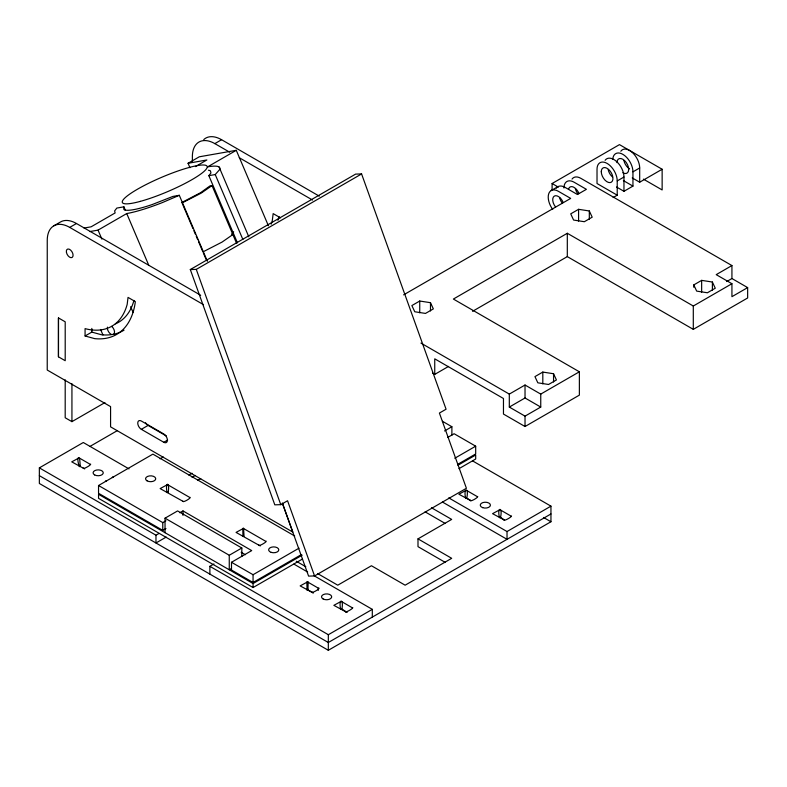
<?xml version="1.0" encoding="UTF-8"?>
<svg xmlns="http://www.w3.org/2000/svg" width="787" height="787" viewBox="0 0 787 787"><rect width="100%" height="100%" fill="white"/><g stroke="black" fill="none" stroke-linecap="round" stroke-linejoin="round"><path stroke-width="1.18" d="M58.445 356.826L58.464 317.918L65.203 321.814L65.203 360.712L58.464 356.826L58.464 317.918M65.203 379.846L65.193 417.759L71.932 421.645L104.927 402.6M71.932 421.645L71.932 383.731M85.075 335.99L85.075 328.622A84.17 48.617 60 0 0 127.189 304.323L128.035 297.397L135.344 301.618A93.692 54.116 60 0 1 94.715 338.636L85.075 335.99L91.813 332.094L101.454 334.741A93.692 54.116 60 0 0 124.051 330.137M91.813 332.094L91.813 328.415M192.372 161.473L192.372 156.583A31.765 18.347 60 0 1 214.841 143.618L221.58 139.722L319.266 196.15M306.96 589.856L307.451 589.276M504.497 520.148L500.237 517.128M166.874 492.288L168.044 492.2M168.103 492.475C170.277 482.156 164.817 480.818 167.041 492.642M242.79 536.114L244.039 536.203L243.567 528.077L242.77 528.431L242.947 536.468M466.78 498.181L470.813 500.699M125.32 210.227L123.874 206.833L123.874 209.529A47.643 8.018 -23.1 0 0 152.098 204.581L172.914 196.425L179.298 195.304L207.394 261.284M237.418 242.78L208.85 175.678L210.936 172.963L210.444 170.897A47.643 8.018 -23.1 0 0 208.466 170.248M236.612 243.37L212.018 185.594L201.216 193.11L182.053 202.948L192.953 228.545M232.863 234.565L222.062 242.081L202.908 251.919L198.639 241.894M208.85 175.678L215.235 174.557L219.691 169.51A57.166 9.621 -23.1 0 0 207.591 166.874L236.277 150.307L268.397 225.751M79.526 458.142C74.745 454.394 82.153 479.106 79.526 458.142L89.856 464.104C93.742 463.405 82.969 470.114 83.117 467.99M182.761 501.201C182.899 503.316 193.09 496.784 189.5 497.305L167.936 484.861M258.677 545.027C258.451 547.201 269.272 540.472 265.406 541.131L243.852 528.687M313.236 592.867L307.953 589.935L308.14 581.908L307.51 581.544L306.871 581.908L307.058 589.935M306.96 589.493L307.786 589.276M311.544 592.021C311.347 594.146 322.149 587.466 318.282 588.135L307.953 582.164M466.681 498.26C469.426 486.887 463.002 487.478 465.678 498.181M470.272 500.345C470.41 502.46 480.591 495.938 477.011 496.449L466.681 490.488M341.853 609.256C344.096 598.573 338.262 598.071 340.643 609.305M345.237 611.469C345.021 613.604 355.881 606.875 351.976 607.584L341.647 601.612M500.463 517.63C503.139 506.936 496.725 506.336 499.47 517.708M503.955 519.794C503.769 521.929 514.6 515.2 510.694 515.898L500.365 509.937M53.841 225.82L60.579 221.934A31.765 18.347 60 0 1 76.467 223.508L200.685 295.263M282.395 503.218L292.784 532.061L110.574 426.849L110.583 406.613L47.23 370.038L47.25 240.36A31.765 18.347 60 0 1 69.728 227.394L76.467 223.508M189.952 167.71L188.063 163.283L199.288 156.8L236.277 150.307M195.392 166.608L206.873 159.977L188.063 163.283M89.698 231.585L98.05 230.119L126.737 213.552A57.166 9.621 -23.1 0 0 162.525 202.515L179.298 195.304M314.564 575.946L287.55 500.748L280.772 504.664L274.801 504.831L190.306 269.548L355.626 174.104L361.587 173.947L446.072 409.21L439.402 413.067L466.406 488.274L314.564 575.946L308.593 576.114L282.415 503.227M190.306 269.548L196.278 269.39L361.587 173.947M472.682 460.956L550.949 506.149L550.949 521.751L328.317 650.288L39.35 483.474L39.35 467.872L83.294 442.51L129.019 468.904M90.033 446.386L117.479 430.538M552.1 189.598L552.1 183.519L619.467 144.621L662.142 169.254L662.142 189.942L643.412 179.131M78.621 458.142L71.725 461.861L84.691 468.924M551.185 190.562L557.914 186.667M141.345 429.318L163.804 442.284A5.076 2.932 60 0 0 167.395 440.208A5.076 2.932 60 0 0 163.804 433.991L141.345 421.025A5.076 2.932 60 0 0 137.755 423.091A5.076 2.932 60 0 0 141.345 429.318L148.084 425.423L166.451 436.037M403.613 294.859L570.683 198.403L558.327 191.271A14.294 8.254 60 0 0 548.657 193.966A14.294 8.254 60 0 0 552.71 209.401M163.804 442.284L167.651 440.061M613.142 197.547L617.224 195.186L617.224 180.921L623.963 177.036A14.294 8.254 60 0 0 616.477 161.433A14.294 8.254 60 0 0 605.105 160.312M616.516 187.001L623.963 191.3L632.945 186.106L632.945 171.851L639.683 167.956A14.294 8.254 60 0 0 632.197 152.363A14.294 8.254 60 0 0 620.825 151.232M165.968 528.53L162.771 530.369L98.542 493.292L98.542 485.51L152.894 454.129L294.702 536.006M419.737 301.028L411.876 305.563L414.759 311.76L425.492 313.423L433.352 308.888L430.479 302.69L419.737 301.028L419.737 312.813M578.583 209.312L570.723 213.857L573.595 220.055L584.338 221.718L592.198 217.173L589.315 210.975L578.583 209.312L578.583 221.108M160.036 458.821L163.224 456.981M632.236 177.921L639.683 182.22L662.142 169.254M472.544 311.327L567.309 256.621L693.298 329.36L747.65 297.978L747.65 287.609L731.93 296.679L731.93 283.713L693.298 306.015L567.309 233.277L453.381 299.05L579.37 371.798L579.37 395.133L525.027 426.515L503.464 414.06L503.464 398.507L434.739 358.833L434.739 374.386L432.614 373.156M167.041 484.861L160.135 488.589L183.341 501.535M188.88 475.102L192.067 473.262M192.067 477.276L195.265 475.437M197.567 480.414L200.744 478.575M165.034 532.701L165.034 518.18L177.606 510.92L241.835 547.998L241.835 556.468M98.542 485.51L162.771 522.588L165.968 520.748M179.79 512.76L182.987 510.92L251.712 550.595L231.496 562.272L231.496 570.044L253.06 582.498L301.136 554.737M39.35 467.872L155.974 535.199L159.043 533.429M434.739 374.386L448.57 366.408M166.205 537.078L155.974 542.981L155.974 535.199M242.947 528.687L236.051 532.415L260.281 545.952M542.814 372.074L534.953 376.619L537.826 382.816L548.559 384.479L556.429 379.944L553.546 373.736L542.814 372.074L542.814 383.869M693.79 284.914L701.65 280.369L712.392 282.031L715.265 288.229L707.405 292.774L696.672 291.111L693.79 284.914L693.79 287.265M209.873 574.097L209.873 566.325L213.966 563.954M165.034 518.18L229.263 555.258L241.835 547.998M444.547 430.961L451.886 426.731L451.886 435.201M420.956 343.093L509.307 394.1L525.027 385.02L540.748 394.1L579.37 371.798M747.65 287.609L731.93 278.529L731.93 265.563L716.209 274.643L731.93 283.713M447.734 437.424L454.119 433.735L475.682 446.18L475.682 453.961L457.916 464.222M509.307 394.1L509.307 407.066L525.027 397.986L540.748 407.066L540.748 394.1M726.686 281.559L731.93 278.529M231.358 568.568L229.263 569.778L229.263 555.258M509.307 407.066L525.027 416.136L540.748 407.066M231.496 562.272L253.06 574.717L299.04 548.165M454.778 458.25L475.682 446.18M302.188 559.183L253.07 587.545L98.552 498.338L98.552 494.315L253.07 583.531L302.188 555.169M457.926 465.255L475.692 454.994L475.692 459.018L458.969 468.668M307.058 582.164L300.152 585.892L313.118 592.916M465.776 490.488L458.88 494.216L470.813 500.64M445.373 562.449L417.995 546.65L417.995 538.869L451.689 519.41L431.473 507.753M499.47 509.937L492.564 513.665L504.497 520.099M340.741 601.612L333.845 605.341L346.811 612.365M328.317 650.288L328.336 634.716L372.31 609.354L372.31 617.136M442.402 502.008L507.025 539.321L507.025 531.54L550.949 506.149M550.949 513.97L328.317 642.507L39.35 475.653M181.915 202.446L200.577 192.697L209.903 185.968L212.018 185.594M106.471 481.477L105.389 481.221L106.471 480.955M340.741 608.863L341.302 608.705M465.914 497.738L466.543 497.738M341.135 608.725L340.86 609.335M123.874 206.833L116.82 208.073L114.636 210.916L115.118 212.952L91.105 226.823L84.052 228.053M307.51 589.306L308.071 589.365M341.509 608.804L346.919 612.316M623.373 180.587L632.945 186.106M617.224 195.186L597.018 183.519L597.018 169.254A14.294 8.254 60 0 1 607.121 163.421A14.294 8.254 60 0 1 617.224 180.921M731.93 265.563L580.786 178.305A14.294 8.254 60 0 0 572.031 179.082M552.1 183.519L558.337 187.119M214.841 143.618L229.706 152.196M239.268 157.715L312.528 200.036M280.467 217.832L273.158 213.611L272.302 220.537A84.17 48.617 60 0 1 271.181 224.177M442.412 421.261L451.886 426.731M69.728 227.394L203.508 304.667M543.512 517.462L550.949 521.751M448.757 497.886L507.025 531.54M425.098 511.845L445.304 523.512M417.995 538.869L451.689 558.317L405.138 585.194L371.444 565.745L337.761 585.194L317.555 573.526M296.276 561.239L305.848 566.768M293.885 564.092L307.668 572.041M314.023 575.71L372.31 609.354M241.137 552.277L245.367 554.717M209.873 566.325L328.336 634.716M112.315 477.591L112.6 476.971L113.397 477.325M79.9 465.353L78.897 465.796M219.101 167.031L248.83 236.848M215.235 174.557L242.849 239.425M193.897 230.768L195.324 234.103M196.268 236.336L197.694 239.671M203.371 253.011L206.184 259.621M126.737 213.552L148.792 265.347M98.05 230.119L101.887 239.12M130.652 306.684L133.052 312.311M100.588 329.448L102.949 334.987M196.278 269.39L280.772 504.664M712.392 282.031L712.392 290.285M701.65 280.369L701.65 292.154M693.298 306.015L693.298 329.36M639.683 167.956L639.683 182.22M623.963 177.036L623.963 191.3M589.315 210.975L589.315 219.229M567.309 233.277L567.309 256.621M553.546 373.736L553.546 381.99M525.027 385.02L525.027 397.986M525.027 416.136L525.027 426.515M430.479 302.69L430.479 310.934M318.282 588.135L318.282 590.348M253.06 574.717L253.06 582.498M253.07 583.531L253.07 587.545M182.987 510.92L182.987 515.367M162.771 522.588L162.771 530.369M612.768 159.181A14.294 8.254 60 0 1 623.284 154.606A14.294 8.254 60 0 1 632.945 171.851M616.998 162.643A8.264 4.771 60 0 1 622.842 159.269A8.264 4.771 60 0 1 628.685 169.382A8.264 4.771 60 0 1 622.842 172.756M629.58 168.871A8.264 4.771 60 0 1 623.934 160.607M612.345 176.839A8.264 4.771 60 0 1 608.213 169.687M568.627 189.057A7.939 4.584 60 0 1 573.32 187.011A7.939 4.584 60 0 1 578.907 193.425M577.983 193.966A7.939 4.584 60 0 1 575.366 188.516M563.945 188.024A14.294 8.254 60 0 1 574.048 182.19L586.404 189.323L577.412 194.507L565.066 187.375A14.294 8.254 60 0 0 556.311 188.162M555.524 206.932A7.939 4.584 60 0 1 554.353 196.061A7.939 4.584 60 0 1 563.187 202.505M562.252 203.046A7.939 4.584 60 0 1 559.646 197.596M203.754 139.584A31.765 18.347 60 0 1 221.58 139.722M279.041 216.651A84.17 48.617 60 0 1 277.919 220.291M111.134 334.268A5.086 2.932 60 0 1 107.425 327.126M111.685 326.379A5.086 2.932 60 0 1 113.613 334.327M133.928 300.437A84.17 48.617 60 0 1 115.404 323.89M148.084 425.423A5.076 2.932 60 0 1 145.546 422.747M233.67 231.831A46.049 7.752 -23.1 0 1 231.594 234.28M601.278 171.714A8.264 4.771 60 0 0 610.043 182.614A8.264 4.771 60 0 0 610.043 170.936A8.264 4.771 60 0 0 601.278 171.714M94.656 474.925A5.086 2.932 0 0 0 103.117 473.508A5.086 2.932 0 0 0 96.762 469.987A5.086 2.932 0 0 0 94.656 474.925M323.093 598.946A5.086 2.932 0 0 0 331.543 597.53A5.086 2.932 0 0 0 325.198 594.008A5.086 2.932 0 0 0 323.093 598.946M482.706 507.654A5.086 2.932 0 0 0 490.419 505.205A5.086 2.932 0 0 0 482.893 502.578A5.086 2.932 0 0 0 482.706 507.654M66.452 252.46A4.761 2.754 60 0 0 72.089 257.457A4.761 2.754 60 0 0 70.584 250.079A4.761 2.754 60 0 0 66.452 252.46M140.312 201.374A46.049 7.752 -23.1 0 0 207.03 167.779A46.049 7.752 -23.1 0 0 146.785 184.207A46.049 7.752 -23.1 0 0 140.312 201.374M271.181 552.366A5.086 2.932 0 0 0 278.795 549.818A5.086 2.932 0 0 0 271.181 547.28A5.086 2.932 0 0 0 271.181 552.366M147.051 480.837A5.086 2.932 0 0 0 155.551 479.529A5.086 2.932 0 0 0 149.333 475.928A5.086 2.932 0 0 0 147.051 480.837"/></g></svg>
